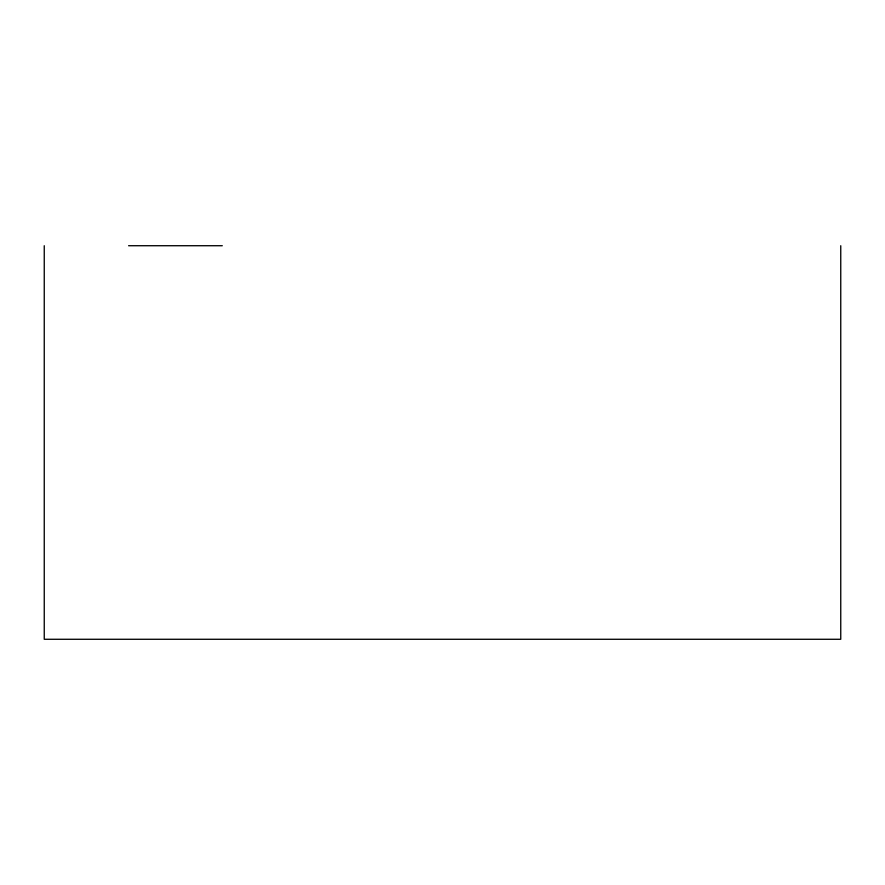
<?xml version="1.0" encoding="UTF-8"?>
<svg xmlns="http://www.w3.org/2000/svg" width="885" height="885" viewBox="0 0 885 885"><rect width="100%" height="100%" fill="white"/><g stroke="black" fill="none" stroke-linecap="round" stroke-linejoin="round"><path stroke-width="1.33" d="M128.59 245.72L222.29 245.72M840.75 245.72L840.75 639.28L44.25 639.28L44.25 245.72"/></g></svg>
